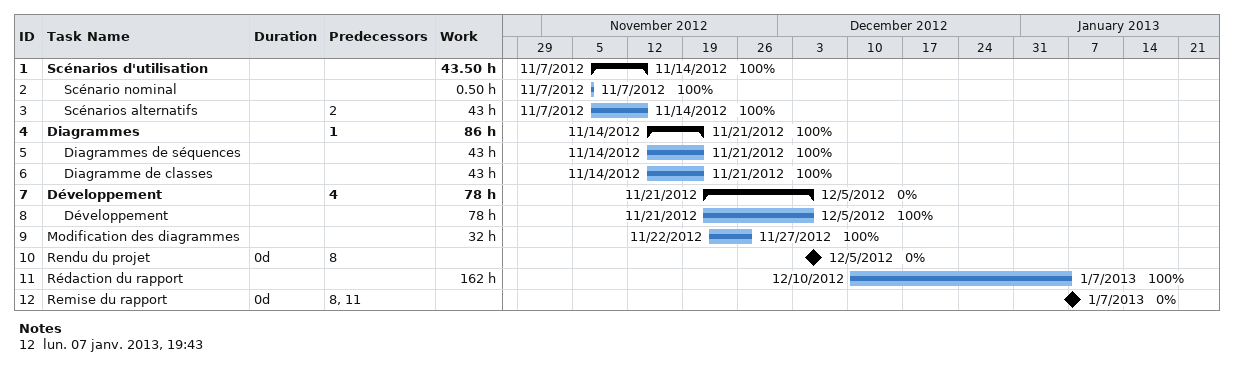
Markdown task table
| ID | Level | Task | Duration | Start | Finish | Predecessors | % complete | Work (h) |
|---|---|---|---|---|---|---|---|---|
| 1 | 1 | **Scénarios d'utilisation** |  | 2012-11-07 | 2012-11-14 |  | 100 | 43.50 |
| 2 | 2 | Scénario nominal |  | 2012-11-07 | 2012-11-07 |  | 100 | 0.50 |
| 3 | 2 | Scénarios alternatifs |  | 2012-11-07 | 2012-11-14 | 2 | 100 | 43 |
| 4 | 1 | **Diagrammes** |  | 2012-11-14 | 2012-11-21 | 1 | 100 | 86 |
| 5 | 2 | Diagrammes de séquences |  | 2012-11-14 | 2012-11-21 |  | 100 | 43 |
| 6 | 2 | Diagramme de classes |  | 2012-11-14 | 2012-11-21 |  | 100 | 43 |
| 7 | 1 | **Développement** |  | 2012-11-21 | 2012-12-05 | 4 | 0 | 78 |
| 8 | 2 | Développement |  | 2012-11-21 | 2012-12-05 |  | 100 | 78 |
| 9 | 1 | Modification des diagrammes |  | 2012-11-22 | 2012-11-27 |  | 100 | 32 |
| 10 | 1 | Rendu du projet | 0d | 2012-12-05 | 2012-12-05 | 8 | 0 |  |
| 11 | 1 | Rédaction du rapport |  | 2012-12-10 | 2013-01-07 |  | 100 | 162 |
| 12 | 1 | Remise du rapport | 0d | 2013-01-07 | 2013-01-07 | 8, 11 | 0 |  |

Notes
- 12: lun. 07 janv. 2013, 19:43
